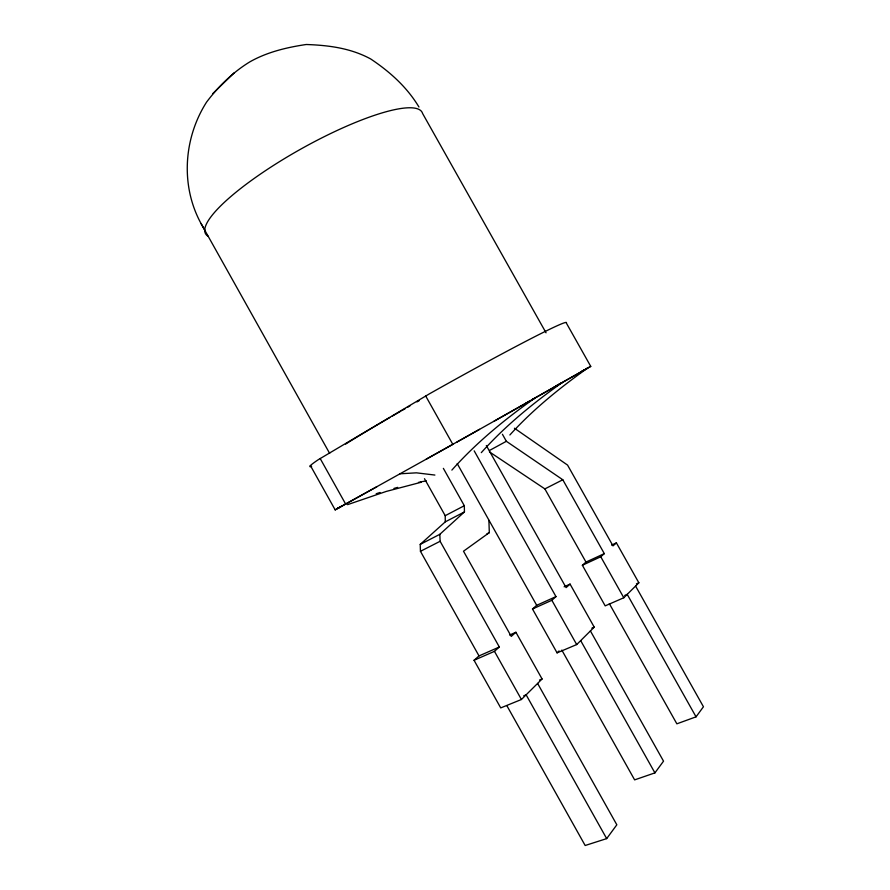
<?xml version="1.0" encoding="UTF-8"?>
<svg xmlns="http://www.w3.org/2000/svg" width="890" height="890" viewBox="0 0 890 890"><rect width="100%" height="100%" fill="white"/><g stroke="black" fill="none" stroke-linecap="round" stroke-linejoin="round"><path stroke-width="1.33" d="M418.956 107.011C406.941 87.053 389.909 71.801 370.696 58.963C350.693 48.093 328.644 45.279 306.238 44.5C286.725 47.404 266.967 52.087 249.69 61.955C232.869 72.246 218.362 86.463 206.558 102.127C183.574 138.195 180.359 185.732 201.062 223.568L329.645 453.377M506.855 705.648L585.164 845.5L606.68 838.614L616.826 824.796L537.605 683.431M561.824 650.089L634.626 779.874L654.918 772.887L663.528 761.161L590.415 630.943M609.35 603.665L676.856 723.826L696.047 716.839L703.445 706.76L635.582 586.054M451.875 470.098C476.161 442.82 504.708 419.379 534.456 398.375L532.12 399.632M481.301 452.643C505.053 426.032 533.021 403.259 562.035 382.678L558.275 384.703M509.87 434.976C532.821 409.656 559.688 387.973 587.456 368.204L583.495 370.351M443.365 468.363L464.313 505.72L464.447 511.917L439.827 534.323L440.116 541.287L499.334 647.008L479.009 655.919L474.047 660.269L500.725 707.906L521.429 699.495L542.077 678.981L515.9 632.267L509.647 635.037M474.181 450.852L555.983 596.611L536.703 605.311L532.487 609.005L557.084 652.86L576.698 644.571L594.231 627.15L570.056 584.096L564.115 586.799M502.416 434.264L506.366 441.295L562.803 479.766L604.31 553.625L585.987 562.08L582.372 565.261L605.189 605.868L623.801 597.757L638.853 582.794L616.403 542.867L611.586 545.103M557.084 652.86L559.076 650.913M212.666 93.695L234.404 72.624M479.009 655.919L420.447 551.311L420.225 544.391L445.278 521.851L464.447 511.917M474.047 660.269L494.462 651.346L499.334 647.008M515.9 632.267L511.249 636.406L463.501 551.21L489.311 532.632L488.899 520.305M532.487 609.005L551.856 600.283L555.983 596.611M570.056 584.096L566.096 587.623L486.329 445.534M582.372 565.261L600.761 556.773L604.31 553.625M616.403 542.867L612.999 545.893L567.564 465.092L514.409 428.212M310.41 465.581L335.185 509.892L340.169 506.877M494.028 421.248L590.749 366.391L566.307 322.981A147.106 4.895 -29.3 0 0 429.759 393.636L318.286 459.696A147.106 4.895 -29.3 0 0 311.634 466.36M341.938 505.943L337.444 508.524L376.782 486.786M555.627 386.193L584.619 369.851L582.216 371.197M531.853 399.755L558.764 384.569L553.969 387.261M456.948 442.074L530.707 400.556L525.901 403.237M426.31 459.14L479.554 429.347M335.185 509.892L452.832 444.377L425.676 395.961M581.949 371.152L584.285 369.862M489.511 450.462L506.366 441.295M585.364 369.283L590.749 366.391M445.278 521.851L445.211 515.688L464.313 505.72M420.225 544.391L439.827 534.323M420.447 551.311L440.116 541.287M489.455 451.886L544.869 488.899L562.803 479.766M486.919 533.833L489.311 532.632M636.417 583.862L638.853 582.794M624.736 595.443L627.216 594.364L696.047 716.839M591.817 628.184L594.231 627.15M539.54 680.027L542.077 678.981M523.698 695.813L526.135 694.823L606.68 838.614M347.512 504.663L386.271 491.425L421.515 482.157M376.192 493.728L380.075 492.482M393.959 488.421L397.697 487.375M418.478 482.391L421.148 481.835M422.483 481.557L426.41 480.945M400.077 473.792L416.409 472.835L434.899 475.06M201.062 223.568L204.678 229.92M546.037 332.804L422.594 113.486A124.133 27.212 -29.3 0 0 295.992 151.812A124.133 27.212 -29.3 0 0 208.271 236.351M600.761 556.773L623.801 597.757M544.869 488.899L585.987 562.08M580.681 640.611L654.918 772.887M551.856 600.283L576.698 644.571M457.215 463.601L536.703 605.311M424.486 478.709L445.211 515.688M494.462 651.346L521.429 699.495M320.166 458.495L345.709 504.163M345.62 444.077A124.455 4.139 -29.3 0 1 389.798 417.555M392.234 416.142A124.455 4.139 -29.3 0 1 400.901 411.124M402.013 410.49A124.455 4.139 -29.3 0 1 405.384 408.543M407.665 407.231A124.455 4.139 -29.3 0 1 409.967 405.918M416.987 401.913A124.455 4.139 -29.3 0 1 419.346 400.567"/></g></svg>
